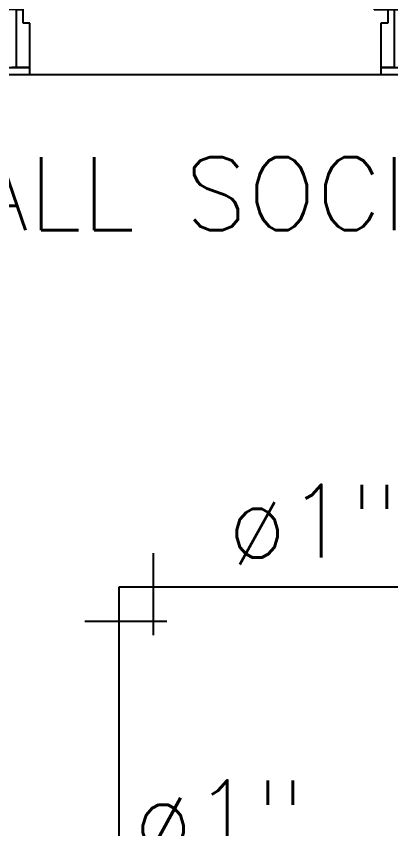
# Model space of a CAD drawing. Header units: millimetres. Extents: x 188.6 to 263.2, y 40.1 to 120.1.
# Drawn here: x 250.658 to 251.48, y 71.042 to 72.825 of the extents above; entities that cross this region are included whole.
import ezdxf

# ---------------------------------------------------------------- set-up
doc = ezdxf.new("R2010")
doc.units = ezdxf.units.MM
doc.linetypes.add('XREF-TIPO$0$HIDDEN2', pattern=[0.1875, 0.125, -0.0625])
for name, color, linetype in [('ARQ', 8, 'Continuous'), ('ARQ-TXT', 8, 'Continuous'), ('SPK-CONEXAO', 10, 'Continuous'), ('SPK-TEXTO', 7, 'Continuous'), ('SPK-TUBO-TETO', 12, 'Continuous')]:
    doc.layers.add(name, color=color, linetype=linetype)
doc.styles.add('60-75', font='romans.shx', dxfattribs={"height": 0.12})

# ---------------------------------------------------------------- blocks, each defined once
blk = doc.blocks.new('XREF-TIPO$0$A$C0189091C')
at = {"color": 0}
for p, q in [((0.05, 0.1425), (0.05, 0.9425)), ((0.05, 0.9425), (0.08, 0.9425)), ((0.08, 0.9425), (0.05, 0.9425)), ((0.05, 0.9425), (0.05, 0.1425)), ((0.08, 0.9425), (0.08, 0.1425)), ((0.08, 0.1425), (0.08, 0.9425)), ((0, 0.1575), (0.05, 0.1575)), ((0, 0.1425), (0, 0.1575)), ((0.85, 0.1575), (0.9, 0.1575)), ((0.85, 0.1425), (0.85, 0.1575)), ((0.9, 0.1575), (0.9, 0.1425)), ((0.05, 0.1425), (0, 0.1425)), ((0, 0.1425), (0.05, 0.1425)), ((0.035, 0.015), (0.035, 0.1425)), ((0.08, 0.1425), (0.05, 0.1425)), ((0.05, 0.1425), (0.08, 0.1425)), ((0.05, 0.1425), (0.05, 0.1125)), ((0.865, 0.1425), (0.85, 0.1425)), ((0.85, 0.1125), (0.85, 0.1425)), ((0.85, 0.1425), (0.9, 0.1425)), ((0.865, 0.1425), (0.865, 0.015)), ((0.05, 0.1125), (0.065, 0.1125)), ((0.065, 0.1125), (0.065, 0.015)), ((0.835, 0.1125), (0.85, 0.1125)), ((0.835, 0.015), (0.835, 0.1125)), ((0.015, 0), (0.015, 0.015)), ((0.065, 0.015), (0.015, 0.015)), ((0.065, 0), (0.015, 0)), ((0.035, 0.015), (0.065, 0.015)), ((0.065, 0.015), (0.065, 0)), ((0.835, 0), (0.835, 0.015)), ((0.835, 0.015), (0.875, 0.015)), ((0.885, 0.015), (0.835, 0.015)), ((0.885, 0), (0.835, 0)), ((0.885, 0.015), (0.885, 0))]:
    blk.add_line(p, q, dxfattribs=at)
at = {"color": 0, "linetype": 'XREF-TIPO$0$HIDDEN2', "lineweight": 13}
blk.add_arc((0.05, 0.1425), 0.8, 360, 90, dxfattribs=at)
blk = doc.blocks.new('J')
for p, q in [((-0.1, -0.1), (-0.1, 0.14)), ((-0.14, 0.1), (0.1, 0.1))]:
    blk.add_line(p, q)

msp = doc.modelspace()

# ---------------------------------------------------------------- linework, layer by layer
at = {"layer": 'ARQ'}
msp.add_line((250.6882, 72.6971), (251.4582, 72.6971), dxfattribs=at)
msp.add_line((250.6882, 72.6971), (251.4582, 72.6971), dxfattribs=at)
at = {"layer": 'SPK-TUBO-TETO'}
for p, q in [((251.6833, 71.5717), (250.8833, 71.5717)), ((250.8833, 71.5717), (250.8833, 69.9219))]:
    msp.add_line(p, q, dxfattribs=at)

# ---------------------------------------------------------------- block references
at = {"layer": 'ARQ', "extrusion": (0, 0, -1), "zscale": -1}
msp.add_blockref('XREF-TIPO$0$A$C0189091C', (-251.5232, 72.6971), dxfattribs=at)
msp.add_blockref('XREF-TIPO$0$A$C0189091C', (-251.5232, 72.6971), dxfattribs=at)
at = {"layer": 'SPK-CONEXAO', "xscale": 0.75, "yscale": 0.75, "zscale": 0.75, "rotation": 180}
msp.add_blockref('J', (250.8833, 71.5717), dxfattribs=at)

# ---------------------------------------------------------------- texts
at = {"layer": 'ARQ-TXT', "style": '60-75'}
msp.add_text('HALL SOCIAL', height=0.16, dxfattribs=at).set_placement((250.4109, 72.3555))
at = {"layer": 'SPK-TEXTO', "style": '60-75'}
for p in [(251.1215, 71.6367), (250.9155, 70.9876)]:
    msp.add_text('ø1"', height=0.16, dxfattribs=at).set_placement(p)

doc.saveas('drawing.dxf')
